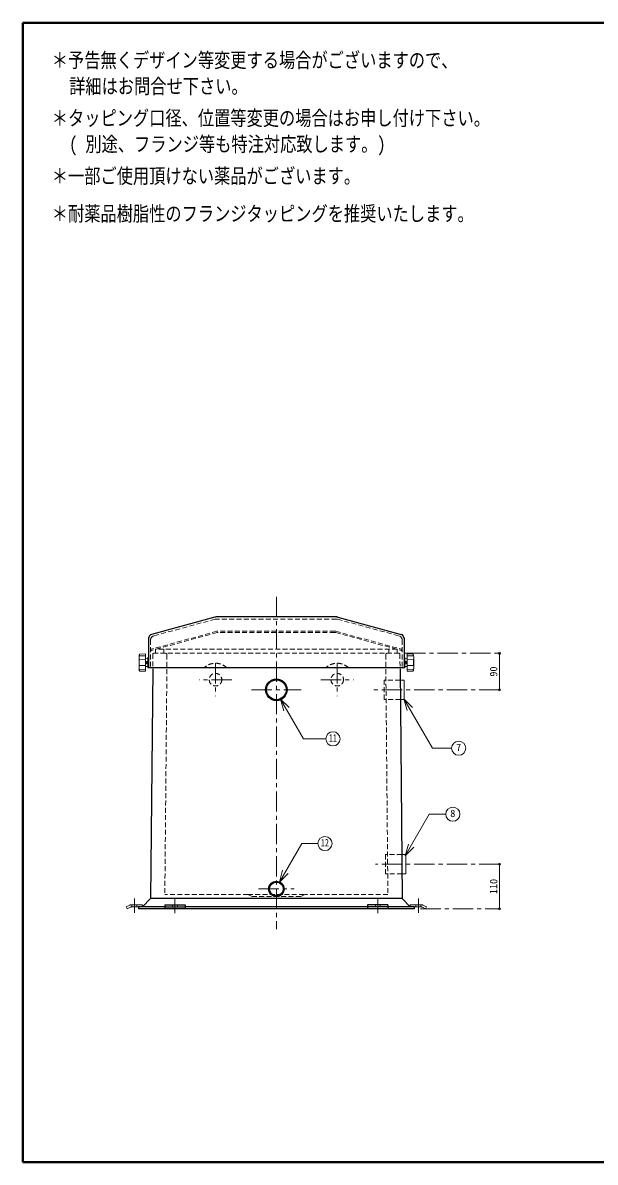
# Model space of a CAD drawing. Units: millimetres at full size, sheet at 1:10; details may follow other scales. Extents: x -2123 to 1927, y -1358 to 1452.
# Drawn here: x -2123 to -712, y -1358 to 1452 of the extents above; entities that cross this region are included whole.
import ezdxf
from ezdxf.enums import TextEntityAlignment as Align

# ---------------------------------------------------------------- set-up
doc = ezdxf.new("R2010")
doc.units = ezdxf.units.MM
doc.header["$LTSCALE"] = 10
doc.header["$PDMODE"] = 32
doc.header["$PDSIZE"] = 5
doc.linetypes.add('CHAIN1', pattern=[8, 5, -1, 1, -1])
doc.linetypes.add('DASHED1', pattern=[1.8, 1.2, -0.6])
doc.layers.add('0-0', color=7, linetype='Continuous', lineweight=18)
doc.styles.add('ＭＳ ゴシック', font='')
doc.styles.get('ＭＳ ゴシック').set_extended_font_data('MS Gothic')

msp = doc.modelspace()

# ---------------------------------------------------------------- linework, layer by layer
at = {"layer": '0-0', "color": 1, "lineweight": 40}
for p, q in [((-2122.8, -1358.09), (-2122.8, 1451.91)), ((1927.2, 1451.91), (-2122.8, 1451.91)), ((1927.2, -1358.09), (-2122.8, -1358.09))]:
    msp.add_line(p, q, dxfattribs=at)
at = {"layer": '0-0', "color": 4, "linetype": 'CHAIN1', "lineweight": 9}
for p, q in [((-1497.8, 36.53), (-1497.8, -783.09)), ((-1180.24, -103.09), (-947.8, -103.09)), ((-1647.8, -127.59), (-1647.8, -208.59)), ((-1347.8, -127.59), (-1347.8, -208.59)), ((-1607.3, -168.09), (-1688.3, -168.09)), ((-1388.3, -168.09), (-1307.3, -168.09)), ((-1559.3, -193.09), (-1436.3, -193.09)), ((-947.8, -193.09), (-1257.44, -193.09)), ((-947.8, -623.09), (-1253.54, -623.09)), ((-1541.8, -684.09), (-1453.8, -684.09)), ((-1847.8, -708.09), (-1847.8, -743.09)), ((-1747.8, -743.59), (-1747.8, -708.59)), ((-1247.8, -743.59), (-1247.8, -708.59)), ((-1147.8, -708.09), (-1147.8, -743.09)), ((-1142.8, -733.09), (-947.8, -733.09))]:
    msp.add_line(p, q, dxfattribs=at)
at = {"layer": '0-0', "color": 5, "lineweight": 25}
for p, q in [((-1649.09, -13.82), (-1805.43, -56.46)), ((-1349.14, -13.47), (-1646.46, -13.47)), ((-1346.51, -13.82), (-1190.17, -56.46)), ((-1812.8, -66.11), (-1812.8, -138.47)), ((-1182.8, -66.11), (-1182.8, -138.47)), ((-1182.8, -138.47), (-1812.8, -138.47)), ((-1802.69, -141.09), (-1807.83, -708.09)), ((-1192.91, -141.09), (-1187.77, -708.09)), ((-1837.8, -728.59), (-1837.8, -733.09)), ((-1772.8, -728.59), (-1837.8, -728.59)), ((-1772.8, -723.59), (-1772.8, -733.09)), ((-1772.8, -723.59), (-1722.8, -723.59)), ((-1772.8, -728.61), (-1722.8, -728.61)), ((-1722.8, -723.59), (-1722.8, -733.09)), ((-1272.8, -728.59), (-1722.8, -728.59)), ((-1272.8, -723.59), (-1272.8, -733.09)), ((-1222.8, -723.59), (-1272.8, -723.59)), ((-1222.8, -728.61), (-1272.8, -728.61)), ((-1222.8, -723.59), (-1222.8, -733.09)), ((-1157.8, -728.59), (-1222.8, -728.59)), ((-1187.77, -708.09), (-1167.8, -728.59)), ((-1157.8, -728.59), (-1157.8, -733.09)), ((-1157.8, -733.09), (-1837.8, -733.09))]:
    msp.add_line(p, q, dxfattribs=at)
at = {"layer": '0-0', "linetype": 'DASHED1'}
for p, q in [((-1648.42, -18.82), (-1800.43, -60.28)), ((-1349.81, -18.47), (-1645.79, -18.47)), ((-1347.18, -18.82), (-1195.17, -60.28)), ((-1644.41, -48.82), (-1805.59, -92.78)), ((-1644, -51.82), (-1805.59, -95.89)), ((-1353.83, -48.47), (-1641.77, -48.47)), ((-1354.23, -51.47), (-1641.37, -51.47)), ((-1351.6, -51.82), (-1190.01, -95.89)), ((-1351.2, -48.82), (-1190.01, -92.78)), ((-1807.8, -69.93), (-1807.8, -138.47)), ((-1187.8, -69.93), (-1187.8, -138.47)), ((-1802.37, -105.07), (-1802.69, -141.09)), ((-1195.24, -103.09), (-1800.37, -103.09)), ((-1767.37, -106.11), (-1772.74, -698.09)), ((-1228.23, -106.11), (-1222.86, -698.09)), ((-1200.29, -93.09), (-1200.29, -103.09)), ((-1193.24, -105.07), (-1192.91, -141.09)), ((-1567.8, -698.09), (-1772.74, -698.09)), ((-1557.8, -703.09), (-1567.8, -698.09)), ((-1427.8, -698.09), (-1437.8, -703.09)), ((-1222.86, -698.09), (-1427.8, -698.09)), ((-1772.8, -728.59), (-1722.8, -728.59)), ((-1753.8, -723.59), (-1753.8, -728.59)), ((-1741.8, -723.59), (-1741.8, -728.59)), ((-1437.8, -703.09), (-1557.8, -703.09)), ((-1222.8, -728.59), (-1272.8, -728.59)), ((-1253.8, -723.59), (-1253.8, -728.59)), ((-1241.8, -723.59), (-1241.8, -728.59))]:
    msp.add_line(p, q, dxfattribs=at)
at = {"layer": '0-0'}
for p, q in [((-1836.29, -114.21), (-1835.9, -106.82)), ((-1820.3, -109.03), (-1834.85, -109.52)), ((-1820.82, -104.51), (-1833.97, -104.93)), ((-1820.3, -146.93), (-1820.3, -105.01)), ((-1175.3, -146.93), (-1175.3, -105.01)), ((-1175.3, -109.03), (-1160.75, -109.52)), ((-1174.79, -104.51), (-1161.64, -104.93)), ((-1159.32, -114.21), (-1159.7, -106.82)), ((-1836.3, -137.21), (-1836.3, -114.73)), ((-1836.29, -137.73), (-1835.9, -145.11)), ((-1820.3, -119.11), (-1834.85, -118.63)), ((-1820.3, -132.82), (-1834.85, -133.31)), ((-1814.76, -116.43), (-1820.3, -115.97)), ((-1814.76, -135.51), (-1820.3, -135.97)), ((-1817.55, -123.62), (-1817.55, -128.32)), ((-1816.93, -122.97), (-1814.3, -122.97)), ((-1816.93, -125.97), (-1814.3, -125.97)), ((-1816.93, -128.97), (-1814.3, -128.97)), ((-1814.3, -113.47), (-1812.8, -113.47)), ((-1181.3, -113.47), (-1182.8, -113.47)), ((-1178.68, -122.97), (-1181.3, -122.97)), ((-1178.68, -125.97), (-1181.3, -125.97)), ((-1178.68, -128.97), (-1181.3, -128.97)), ((-1180.84, -116.43), (-1175.3, -115.97)), ((-1180.84, -135.51), (-1175.3, -135.97)), ((-1178.05, -123.62), (-1178.05, -128.32)), ((-1175.3, -119.11), (-1160.75, -118.63)), ((-1175.3, -132.82), (-1160.75, -133.31)), ((-1159.32, -137.73), (-1159.7, -145.11)), ((-1159.3, -137.21), (-1159.3, -114.73)), ((-1820.3, -142.9), (-1834.85, -142.42)), ((-1820.82, -147.43), (-1833.97, -147.01)), ((-1175.3, -142.9), (-1160.75, -142.42)), ((-1174.79, -147.43), (-1161.64, -147.01)), ((-1487.22, -215.79), (-1466.01, -237)), ((-1487.22, -215.79), (-1479.46, -244.77)), ((-1487.22, -215.79), (-1430.57, -313.91)), ((-1183.36, -215.12), (-1175.59, -244.1)), ((-1183.36, -215.12), (-1162.14, -236.33)), ((-1183.36, -215.12), (-1112.92, -337.12)), ((-1375.9, -313.91), (-1430.57, -313.91)), ((-1065.8, -337.12), (-1112.92, -337.12)), ((-1180.23, -602.62), (-1120.92, -499.89)), ((-1080.32, -499.89), (-1120.92, -499.89)), ((-1490.23, -667.23), (-1435.38, -572.24)), ((-1395.62, -572.24), (-1435.38, -572.24)), ((-1180.23, -602.62), (-1172.47, -573.65)), ((-1180.23, -602.62), (-1159.02, -581.41)), ((-1178.54, -599.59), (-1188.75, -599.59)), ((-1178.54, -599.59), (-1178.54, -646.59)), ((-1490.23, -667.23), (-1482.46, -638.26)), ((-1490.23, -667.23), (-1469.01, -646.02)), ((-1178.54, -646.59), (-1188.33, -646.59)), ((-1858.86, -724.11), (-1867.86, -728.61)), ((-1867.86, -728.61), (-1865.62, -733.09)), ((-1857.68, -729.11), (-1865.62, -733.09)), ((-1856.62, -723.59), (-1827.8, -723.59)), ((-1855.44, -728.59), (-1837.8, -728.59)), ((-1827.8, -723.59), (-1827.8, -728.59)), ((-1167.8, -723.59), (-1167.8, -728.59)), ((-1138.98, -723.59), (-1167.8, -723.59)), ((-1140.16, -728.59), (-1157.8, -728.59)), ((-1137.93, -729.11), (-1129.98, -733.09)), ((-1136.75, -724.11), (-1127.75, -728.61)), ((-1127.75, -728.61), (-1129.98, -733.09))]:
    msp.add_line(p, q, dxfattribs=at)
at = {"layer": '0-0', "color": 4, "linetype": 'DASHED1', "lineweight": 9}
for p, q in [((-1775.31, -93.09), (-1775.31, -103.09)), ((-1220.29, -93.09), (-1220.29, -103.09)), ((-1232.44, -216.59), (-1232.44, -169.59)), ((-1192.65, -169.59), (-1232.44, -169.59)), ((-1192.23, -216.59), (-1232.44, -216.59)), ((-1228.54, -599.59), (-1228.54, -646.59)), ((-1188.75, -599.59), (-1228.54, -599.59)), ((-1188.33, -646.59), (-1228.54, -646.59)), ((-1567.8, -698.09), (-1427.8, -698.09)), ((-1853.8, -723.59), (-1853.8, -728.59)), ((-1841.8, -723.59), (-1841.8, -728.59)), ((-1153.8, -723.59), (-1153.8, -728.59)), ((-1141.8, -723.59), (-1141.8, -728.59))]:
    msp.add_line(p, q, dxfattribs=at)
at = {"layer": '0-0', "color": 4, "lineweight": 9}
for p, q in [((-947.8, -103.09), (-947.8, -193.09)), ((-1182.44, -216.59), (-1192.23, -216.59)), ((-947.8, -733.09), (-947.8, -623.09))]:
    msp.add_line(p, q, dxfattribs=at)
at = {"layer": '0-0', "linetype": 'DASHED1'}
msp.add_lwpolyline([(-1200.29, -93.09), (-1795.31, -93.09), (-1795.31, -103.09)], dxfattribs=at)
at = {"layer": '0-0'}
for points in [[(-1814.3, -113.47), (-1814.3, -138.47), (-1812.8, -138.47)], [(-1181.3, -113.47), (-1181.3, -138.47), (-1182.8, -138.47)]]:
    msp.add_lwpolyline(points, dxfattribs=at)
at = {"layer": '0-0', "color": 4, "lineweight": 9}
msp.add_lwpolyline([(-1182.44, -216.59), (-1182.44, -169.59), (-1192.65, -169.59)], dxfattribs=at)
at = {"layer": '0-0', "color": 5, "lineweight": 25}
msp.add_lwpolyline([(-1187.77, -708.09), (-1807.83, -708.09), (-1827.8, -728.59)], dxfattribs=at)
at = {"layer": '0-0', "color": 4, "linetype": 'DASHED1', "lineweight": 9}
for centre in [(-1647.8, -168.09), (-1347.8, -168.09)]:
    msp.add_circle(centre, 15.5, dxfattribs=at)
at = {"layer": '0-0', "color": 5, "lineweight": 25}
for centre, radius in [((-1497.8, -193.09), 26.5), ((-1497.8, -193.09), 24.3), ((-1497.8, -684.09), 19), ((-1497.8, -684.09), 17)]:
    msp.add_circle(centre, radius, dxfattribs=at)
at = {"layer": '0-0'}
for centre in [(-1358.4, -313.91), (-1048.3, -337.12), (-1062.82, -499.89), (-1378.12, -572.24)]:
    msp.add_circle(centre, 17.5, dxfattribs=at)
at = {"layer": '0-0', "color": 5, "lineweight": 25}
for centre, start, end in [((-1646.46, -23.47), 90, 105.25512), ((-1349.14, -23.47), 74.74488, 90), ((-1802.8, -66.11), 105.25512, 180), ((-1192.8, -66.11), 0, 74.74488)]:
    msp.add_arc(centre, 10, start, end, dxfattribs=at)
at = {"layer": '0-0', "linetype": 'DASHED1'}
for centre, radius, start, end in [((-1645.79, -28.47), 10, 90, 105.25512), ((-1349.81, -28.47), 10, 74.74488, 90), ((-1641.77, -58.47), 10, 90, 105.25512), ((-1641.37, -61.47), 10, 90, 105.25512), ((-1354.23, -61.47), 10, 74.74488, 90), ((-1353.83, -58.47), 10, 74.74488, 90), ((-1797.8, -69.93), 10, 105.25512, 180), ((-1197.8, -69.93), 10, 0, 74.74488), ((-1804.8, -95.68), 3, 105.25512, 180), ((-1804.8, -98.78), 3, 105.25512, 180), ((-1800.37, -105.09), 2, 90, 179.48067), ((-1770.37, -106.09), 3, 359.48067, 90), ((-1225.23, -106.09), 3, 90, 180.51933), ((-1195.24, -105.09), 2, 0.51933, 90), ((-1190.8, -95.68), 3, 0, 74.74488), ((-1190.8, -98.78), 3, 0, 74.74488)]:
    msp.add_arc(centre, radius, start, end, dxfattribs=at)
at = {"layer": '0-0'}
for centre, radius, start, end in [((-1833.9, -106.93), 2, 91.84585, 176.98087), ((-1833.23, -106.46), 2.07, 141.26695, 176.97243), ((-1825.34, -106.54), 9.96, 178.90936, 197.37998), ((-1820.8, -105.01), 0.5, 0, 91.84585), ((-1174.8, -105.01), 0.5, 88.15415, 180), ((-1161.7, -106.93), 2, 3.01913, 88.15415), ((-1170.26, -106.54), 9.96, 342.62002, 1.09064), ((-1162.37, -106.46), 2.07, 3.02757, 38.73305), ((-1826.3, -114.73), 10, 176.98087, 180), ((-1826.3, -137.21), 10, 180, 183.01913), ((-1781.46, -125.97), 54.34, 172.70127, 187.29873), ((-1834.87, -119.13), 0.5, 88.09085, 172.70127), ((-1834.87, -132.81), 0.5, 187.29873, 271.90915), ((-1815.45, -124.47), 2.11, 134.62454, 225.37546), ((-1815.45, -127.47), 2.11, 134.62454, 225.37546), ((-1815.98, -124.5), 1.79, 121.62812, 150.75937), ((-1815.98, -127.44), 1.79, 209.24063, 238.37188), ((-1814.8, -116.93), 0.5, 0, 85.23636), ((-1814.8, -135.01), 0.5, 274.76364, 0), ((-1180.8, -116.93), 0.5, 94.76364, 180), ((-1180.8, -135.01), 0.5, 180, 265.23636), ((-1179.62, -124.5), 1.79, 29.24063, 58.37188), ((-1180.16, -124.47), 2.11, 314.62454, 45.37546), ((-1180.16, -127.47), 2.11, 314.62454, 45.37546), ((-1179.62, -127.44), 1.79, 301.62812, 330.75937), ((-1160.74, -119.13), 0.5, 7.29873, 91.90915), ((-1160.74, -132.81), 0.5, 268.09085, 352.70127), ((-1214.14, -125.97), 54.34, 352.70127, 7.29873), ((-1169.3, -114.73), 10, 0, 3.01913), ((-1169.3, -137.21), 10, 356.98087, 0), ((-1833.9, -145.01), 2, 183.01913, 268.15415), ((-1825.34, -145.39), 9.96, 162.62002, 181.09064), ((-1833.23, -145.47), 2.07, 183.02757, 218.73305), ((-1820.8, -146.93), 0.5, 268.15415, 0), ((-1174.8, -146.93), 0.5, 180, 271.84585), ((-1161.7, -145.01), 2, 271.84585, 356.98087), ((-1170.26, -145.39), 9.96, 358.90936, 17.37998), ((-1162.37, -145.47), 2.07, 321.26695, 356.97243), ((-1856.62, -728.59), 5, 90, 116.56505), ((-1855.44, -733.59), 5, 90, 116.56505), ((-1140.16, -733.59), 5, 63.43495, 90), ((-1138.98, -728.59), 5, 63.43495, 90)]:
    msp.add_arc(centre, radius, start, end, dxfattribs=at)
at = {"layer": '0-0', "color": 4, "linetype": 'DASHED1', "lineweight": 9}
for centre in [(-1647.8, -168.09), (-1347.8, -168.09)]:
    msp.add_arc(centre, 40.5, 46.99503, 133.00497, dxfattribs=at)
at = {"layer": '0-0', "color": 1}
for p in [(-947.8, -103.09), (-947.8, -193.09), (-947.8, -623.09), (-947.8, -733.09)]:
    msp.add_point(p, dxfattribs=at)

# ---------------------------------------------------------------- texts
at = {"layer": '0-0', "style": 'ＭＳ ゴシック', "width": 0.8}
for s, height, p in [('＊予告無くデザイン等変更する場合がございますので、', 36.66, (-2051.37, 1330.48)), ('詳細はお問合せ下さい。', 36.66, (-2008.52, 1266.2)), ('＊タッピング口径、位置等変更の場合はお申し付け下さい。', 36.66, (-2051.37, 1187.63)), ('( 別途、フランジ等も特注対応致します。)', 36.66, (-2008.52, 1123.34)), ('＊一部ご使用頂けない薬品がございます。', 36.66, (-2051.37, 1044.77)), ('＊耐薬品樹脂性のフランジタッピングを推奨いたします。', 36.66, (-2051.37, 951.91)), ('11', 18.33, (-1368.4, -326.41)), ('12', 18.33, (-1388.12, -584.74))]:
    msp.add_text(s, height=height, dxfattribs=at).set_placement(p, align=Align.BOTTOM_LEFT)
at = {"layer": '0-0', "style": 'ＭＳ ゴシック'}
for s, p in [('90', (-947.8, -160.59)), ('110', (-947.8, -696.84))]:
    msp.add_text(s, height=18.33, rotation=90, dxfattribs=at).set_placement(p, align=Align.BOTTOM_LEFT)
for s, p in [('7', (-1054.55, -349.62)), ('8', (-1069.07, -512.39))]:
    msp.add_text(s, height=18.33, dxfattribs=at).set_placement(p, align=Align.BOTTOM_LEFT)

doc.saveas('drawing.dxf')
